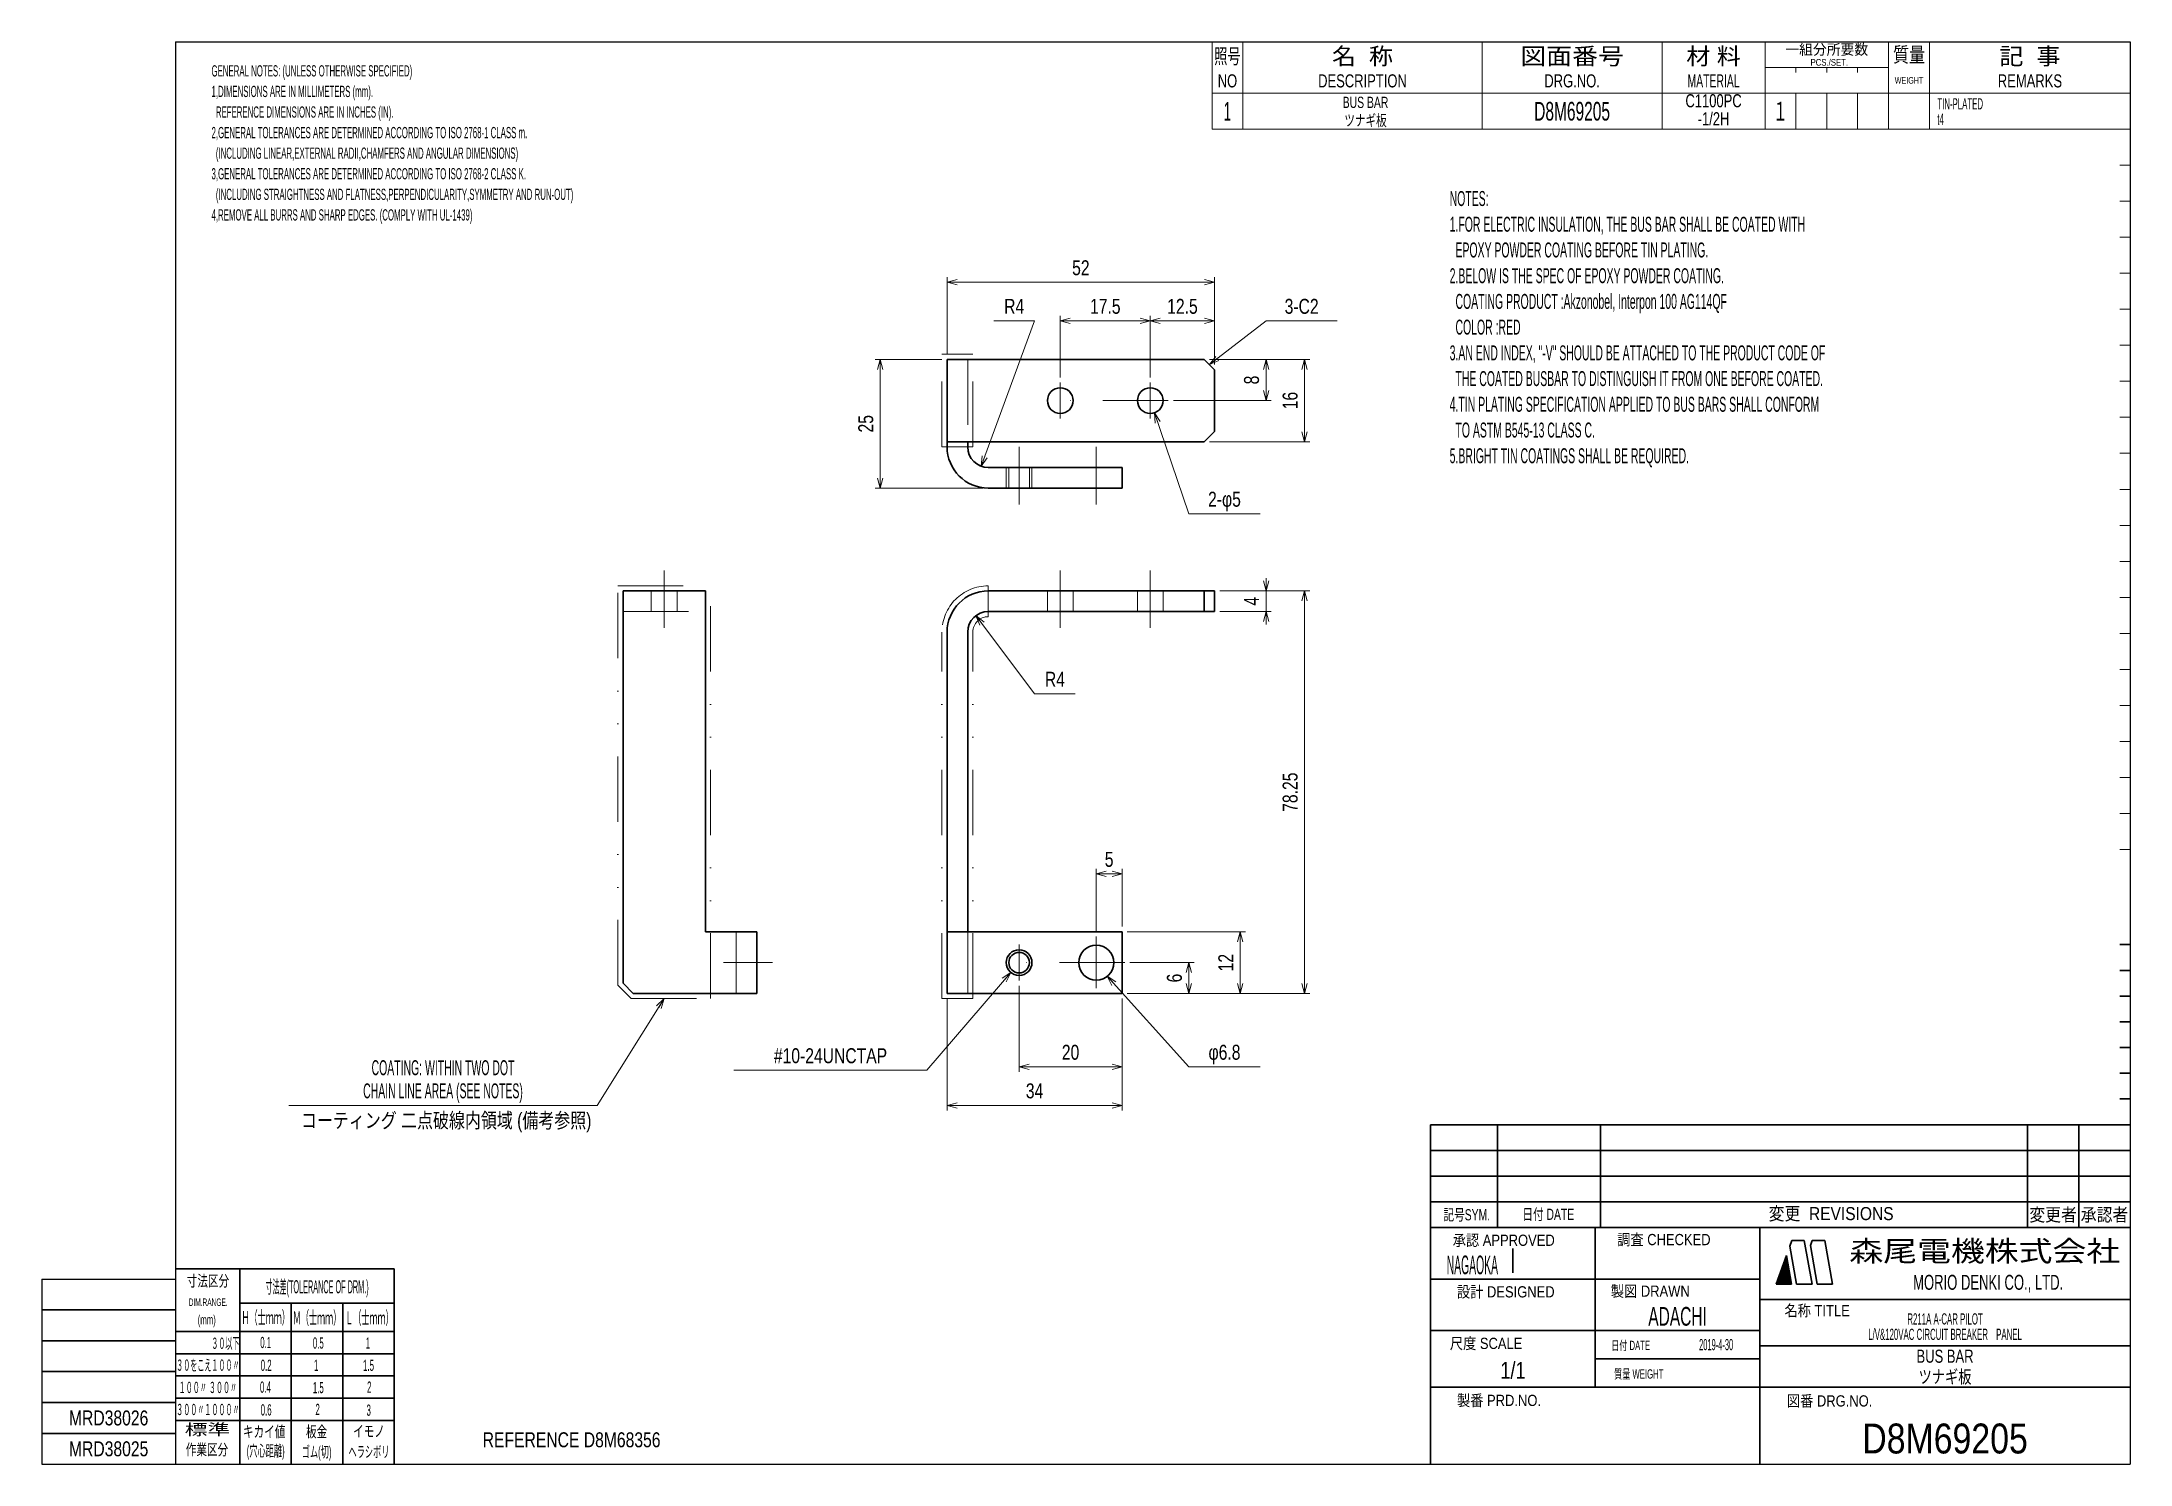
# Model space of a CAD drawing. Header units: millimetres. Extents: x 7 to 413, y 10 to 287.
import ezdxf
from ezdxf.enums import TextEntityAlignment as Align

# ---------------------------------------------------------------- set-up
doc = ezdxf.new("R2010")
doc.units = ezdxf.units.MM
for name, pattern in [('DASHDOT', [25.3, 12.7, -6.3, 0, -6.3]), ('DASHED', [19, 12.7, -6.3]), ('DIVIDE', [31.6, 12.7, -6.3, 0, -6.3, 0, -6.3])]:
    doc.linetypes.add(name, pattern=pattern)
for name, color, linetype in [('GR1_02', 7, 'Continuous'), ('GR1_04', 7, 'Continuous'), ('GR1_16', 7, 'Continuous'), ('図面枠D8M', 7, 'Continuous'), ('表題、部品表', 7, 'Continuous'), ('表題、部品表_01', 7, 'Continuous'), ('表題、部品表_02', 7, 'Continuous'), ('表題、部品表_03', 7, 'Continuous')]:
    doc.layers.add(name, color=color, linetype=linetype)
doc.styles.add('HG丸ｺﾞｼｯｸM-PRO', font='')
doc.styles.get('HG丸ｺﾞｼｯｸM-PRO').set_extended_font_data('HG丸ｺﾞｼｯｸM-PRO')

# ---------------------------------------------------------------- blocks, each defined once
blk = doc.blocks.new('BLKF024')
at = {"layer": '図面枠D8M', "color": 4, "linetype": 'Continuous', "lineweight": 13}
for p, q in [((344.778471, 46.998727), (346.524087, 48.744343)), ((344.8594, 47.221078), (346.502888, 48.864566)), ((344.940329, 47.443428), (346.48169, 48.984789)), ((345.021258, 47.665778), (346.460491, 49.105012)), ((345.102186, 47.888128), (346.439293, 49.225235)), ((345.183115, 48.110479), (346.418094, 49.345457)), ((345.264044, 48.332829), (346.396896, 49.46568)), ((345.344973, 48.555179), (346.375697, 49.585903)), ((345.425902, 48.777529), (346.354499, 49.706126)), ((345.506831, 48.999879), (346.3333, 49.826349)), ((345.58776, 49.22223), (346.312102, 49.946572)), ((345.668689, 49.44458), (346.290903, 50.066794)), ((345.749617, 49.66693), (346.269705, 50.187017)), ((345.830546, 49.88928), (346.248506, 50.30724)), ((345.911475, 50.111631), (346.227307, 50.427463)), ((345.992404, 50.333981), (346.206109, 50.547686)), ((346.073333, 50.556331), (346.18491, 50.667909)), ((346.154262, 50.778681), (346.163712, 50.788131)), ((344.157871, 45.246757), (346.693675, 47.782561)), ((344.211969, 45.442276), (346.672477, 47.902784)), ((344.292898, 45.664626), (346.651278, 48.023006)), ((344.299292, 45.246757), (346.714874, 47.662338)), ((344.373827, 45.886976), (346.63008, 48.143229)), ((344.440714, 45.246757), (346.736072, 47.542115)), ((344.454756, 46.109327), (346.608881, 48.263452)), ((344.535684, 46.331677), (346.587682, 48.383675)), ((344.582135, 45.246757), (346.757271, 47.421892)), ((344.616613, 46.554027), (346.566484, 48.503898)), ((344.697542, 46.776377), (346.545285, 48.624121)), ((344.723556, 45.246757), (346.778469, 47.301669)), ((344.864978, 45.246757), (346.799668, 47.181447)), ((345.006399, 45.246757), (346.820866, 47.061224)), ((345.147821, 45.246757), (346.842065, 46.941001)), ((345.289242, 45.246757), (346.863263, 46.820778)), ((345.430663, 45.246757), (346.884462, 46.700555)), ((345.572085, 45.246757), (346.90566, 46.580332)), ((345.713506, 45.246757), (346.926859, 46.46011)), ((345.854927, 45.246757), (346.948057, 46.339887)), ((345.996349, 45.246757), (346.969256, 46.219664)), ((346.13777, 45.246757), (346.990455, 46.099441)), ((346.279191, 45.246757), (347.011653, 45.979218)), ((346.420613, 45.246757), (347.032852, 45.858995)), ((346.562034, 45.246757), (347.05405, 45.738773)), ((346.703455, 45.246757), (347.075249, 45.61855)), ((346.844877, 45.246757), (347.096447, 45.498327)), ((346.986298, 45.246757), (347.117646, 45.378104)), ((347.12772, 45.246757), (347.138844, 45.257881))]:
    blk.add_line(p, q, dxfattribs=at)
blk = doc.blocks.new('BLKF023')
at = {"layer": '図面枠D8M', "color": 2, "linetype": 'Continuous', "lineweight": 25}
for p, q in [((33, 286.75), (413, 286.75)), ((33, 286.75), (33, 10.25)), ((413, 286.75), (413, 10.25)), ((7, 46.25), (7, 10.25)), ((7, 46.25), (33, 46.25)), ((7, 10.25), (413, 10.25))]:
    blk.add_line(p, q, dxfattribs=at)
at = {"layer": '図面枠D8M', "color": 4, "linetype": 'Continuous', "lineweight": 13}
for p, q in [((413, 269.75), (411, 269.75)), ((413, 262.75), (411, 262.75)), ((413, 255.75), (411, 255.75)), ((413, 248.75), (411, 248.75)), ((413, 241.75), (411, 241.75)), ((413, 234.75), (411, 234.75)), ((413, 227.75), (411, 227.75)), ((413, 220.75), (411, 220.75)), ((413, 213.75), (411, 213.75)), ((413, 206.75), (411, 206.75)), ((413, 199.75), (411, 199.75)), ((413, 192.75), (411, 192.75)), ((413, 185.75), (411, 185.75)), ((413, 178.75), (411, 178.75)), ((413, 171.75), (411, 171.75)), ((413, 164.75), (411, 164.75)), ((413, 157.75), (411, 157.75)), ((413, 150.75), (411, 150.75)), ((413, 143.75), (411, 143.75)), ((413, 136.75), (411, 136.75)), ((411, 129.75), (413, 129.75))]:
    blk.add_line(p, q, dxfattribs=at)
at = {"layer": '図面枠D8M', "color": 3, "linetype": 'Continuous', "lineweight": 35}
for p, q in [((413, 111.25), (411, 111.25)), ((413, 106.25), (411, 106.25)), ((413, 101.25), (411, 101.25)), ((413, 96.25), (411, 96.25)), ((413, 91.25), (411, 91.25)), ((413, 86.25), (411, 86.25)), ((413, 81.25), (411, 81.25)), ((277, 76.25), (413, 76.25)), ((277, 76.25), (277, 10.25)), ((290, 76.25), (290, 56.25)), ((310, 76.25), (310, 56.25)), ((393, 76.25), (393, 56.25)), ((403, 76.25), (403, 56.25)), ((277, 71.25), (413, 71.25)), ((277, 66.25), (413, 66.25)), ((277, 61.25), (413, 61.25)), ((277, 56.25), (413, 56.25)), ((309, 56.25), (309, 25.25)), ((341, 56.25), (341, 10.25)), ((346.84, 52.65), (347.23, 53.75)), ((347.23, 53.75), (349.64, 53.75)), ((351.14, 45.25), (349.64, 53.75)), ((351.18, 53.75), (350.82, 52.76)), ((351.18, 53.75), (353.64, 53.75)), ((355.14, 45.25), (353.64, 53.75)), ((293, 52.17), (293, 47.48)), ((344.14, 45.25), (346.16, 50.8)), ((347.14, 45.25), (346.16, 50.8)), ((348.14, 45.25), (346.84, 52.65)), ((352.14, 45.25), (350.82, 52.76)), ((33, 48.25), (75.5, 48.25)), ((45.5, 48.25), (45.5, 10.25)), ((75.5, 48.25), (75.5, 10.25)), ((277, 46.25), (341, 46.25)), ((344.14, 45.25), (347.14, 45.25)), ((348.14, 45.25), (351.14, 45.25)), ((352.14, 45.25), (355.14, 45.25)), ((45.5, 41.55), (75.5, 41.55)), ((55.5, 41.55), (55.5, 10.25)), ((65.5, 41.55), (65.5, 10.25)), ((341, 42.25), (413, 42.25)), ((7, 40.25), (33, 40.25)), ((7, 34.25), (33, 34.25)), ((33, 36.05), (75.5, 36.05)), ((277, 36.25), (341, 36.25)), ((341, 33.25), (413, 33.25)), ((33, 31.72), (75.5, 31.72)), ((309, 30.75), (341, 30.75)), ((7, 28.25), (33, 28.25)), ((33, 27.4), (75.5, 27.4)), ((277, 25.25), (413, 25.25)), ((7, 22.25), (33, 22.25)), ((33, 23.07), (75.5, 23.07)), ((33, 16.25), (7, 16.25)), ((33, 18.75), (75.5, 18.75))]:
    blk.add_line(p, q, dxfattribs=at)
at = {"layer": '図面枠D8M', "color": 4, "linetype": 'Continuous', "lineweight": 13}
blk.add_blockref('BLKF024', (0, 0), dxfattribs=at)
at = {"layer": '図面枠D8M', "color": 4, "linetype": 'Continuous', "lineweight": 13, "style": 'HG丸ｺﾞｼｯｸM-PRO'}
for s, height, width, p in [('記号SYM.', 2.182, 0.69227, (284.03, 58.74)), ('日付 DATE', 2.182, 0.692507, (299.87, 58.83)), ('変更  REVISIONS', 2.5455, 0.887352, (354.85, 58.97)), ('変更者', 2.545, 0.887717, (398, 58.75)), ('承認者', 2.545, 0.887717, (408, 58.75)), ('承認 APPROVED', 2.1818, 0.863151, (291.21, 53.79)), ('調査 CHECKED', 2.182, 0.863174, (322.34, 53.92)), ('寸法差(TOLERANCE OF DRM.)', 2.5455, 0.382528, (60.52, 44.75)), ('設計 DESIGNED', 2.1818, 0.862613, (291.61, 43.76)), ('製図 DRAWN', 2.182, 0.863099, (319.7, 43.9)), ('DIM.RANGE.', 1.455, 0.522543, (39.35, 41.74)), ('名称 TITLE', 2.182, 0.862489, (352.13, 40.11)), ('Ｈ（士ｍｍ）', 2.545, 0.439786, (50.53, 38.76)), ('Ｍ（士ｍｍ）', 2.545, 0.439786, (60.52, 38.71)), ('Ｌ（士ｍｍ）', 2.545, 0.439786, (70.7, 38.71)), ('３０以下', 2.182, 0.44793, (42.7, 33.77)), ('0.1', 2.182, 0.522424, (50.53, 33.92)), ('0.5', 2.182, 0.522424, (60.76, 33.82)), ('1', 2.18, 0.521199, (70.42, 33.82)), ('尺度 SCALE', 2.182, 0.862581, (287.78, 33.74)), ('日付 DATE', 1.818, 0.618255, (315.88, 33.34)), ('３０をこえ１００〃', 2.182, 0.44793, (39.29, 29.52)), ('0.2', 2.182, 0.522424, (50.62, 29.48)), ('1', 2.18, 0.521199, (60.33, 29.48)), ('1.5', 2.182, 0.522424, (70.52, 29.48)), ('質量 WEIGHT', 1.818, 0.618812, (317.46, 27.8)), ('１００〃 ３００〃', 2.182, 0.448161, (39.29, 25.18)), ('0.4', 2.182, 0.522424, (50.48, 25.24)), ('1.5', 2.182, 0.522424, (60.76, 25.15)), ('2', 2.18, 0.521199, (70.66, 25.24)), ('３００〃１０００〃', 2.182, 0.44793, (39.29, 20.89)), ('0.6', 2.182, 0.522424, (50.62, 20.81)), ('2', 2.18, 0.521199, (60.62, 20.9)), ('3', 2.18, 0.521199, (70.56, 20.76)), ('製番 PRD.NO.', 2.182, 0.863299, (290.29, 22.66)), ('図番 DRG.NO.', 2.182, 0.863083, (354.56, 22.56)), ('キカイ値', 2.182, 0.692256, (50.24, 16.58)), ('板金', 2.182, 0.692256, (60.43, 16.58)), ('イモノ', 2.182, 0.692256, (70.61, 16.67))]:
    blk.add_text(s, height=height, dxfattribs=dict(at, width=width)).set_placement(p, align=Align.MIDDLE_CENTER)
at = {"layer": '図面枠D8M', "color": 2, "linetype": 'Continuous', "lineweight": 25, "style": 'HG丸ｺﾞｼｯｸM-PRO', "width": 1.206081}
blk.add_text('森尾電機株式会社', height=4, dxfattribs=at).set_placement((384.72, 51.68), align=Align.MIDDLE_CENTER)
at = {"layer": '図面枠D8M', "color": 4, "linetype": 'Continuous', "lineweight": 13, "style": 'HG丸ｺﾞｼｯｸM-PRO'}
for s, height, width, p in [('寸法区分', 2.182, 0.692256, (39.31, 44.15)), ('(mm)', 1.818, 0.619256, (39.07, 36.89)), ('標準', 2.182, 1.489301, (39.21, 15.25)), ('作業区分', 2.182, 0.692256, (39.12, 11.35)), ('(穴心距離)', 2.182, 0.521231, (50.53, 11.11)), ('ゴム(切)', 2.182, 0.521232, (60.43, 10.92)), ('ヘラシボリ', 2.182, 0.521228, (70.61, 10.92))]:
    blk.add_text(s, height=height, dxfattribs=dict(at, width=width)).set_placement(p, align=Align.BOTTOM_CENTER)
at = {"layer": '図面枠D8M', "color": 3, "linetype": 'Continuous', "lineweight": 35, "style": 'HG丸ｺﾞｼｯｸM-PRO', "width": 0.652197}
blk.add_text('MORIO DENKI CO., LTD.', height=2.9091, dxfattribs=at).set_placement((385.38, 45.61), align=Align.MIDDLE_CENTER)
blk = doc.blocks.new('BLKF025')
at = {"layer": '図面枠D8M', "color": 3, "linetype": 'Continuous', "lineweight": 35, "style": 'HG丸ｺﾞｼｯｸM-PRO'}
for s, height, width, p in [('NAGAOKA', 3.636, 0.414524, (285.11, 49)), ('ADACHI', 3.636, 0.619335, (325, 39)), ('L/V&120VAC CIRCUIT BREAKER\u3000PANEL', 2.1818, 0.522042, (377, 35.5)), ('R211A A-CAR PILOT', 2.1818, 0.522442, (377, 38.5)), ('2019-4-30', 2.182, 0.482367, (332.5, 33.5)), ('BUS BAR', 2.545, 0.742441, (377, 31.25)), ('1/1', 3.273, 0.80628, (293, 28.5)), ('D8M69205', 5.818, 0.845432, (377, 15.25))]:
    blk.add_text(s, height=height, dxfattribs=dict(at, width=width)).set_placement(p, align=Align.MIDDLE_CENTER)
blk = doc.blocks.new('BLKF026')
at = {"layer": '表題、部品表_02', "color": 4, "linetype": 'Continuous', "lineweight": 13}
for p, q in [((234.5, 276.75), (234.5, 269.75)), ((234.5, 276.75), (413, 276.75)), ((240.5, 276.75), (240.5, 269.75)), ((287, 276.75), (287, 269.75)), ((322, 276.75), (322, 269.75)), ((342, 276.75), (342, 269.75)), ((348, 276.75), (348, 269.75)), ((354, 276.75), (354, 269.75)), ((360, 269.75), (360, 276.75)), ((366, 276.75), (366, 269.75)), ((374, 276.75), (374, 269.75)), ((413, 276.75), (413, 269.75)), ((234.5, 269.75), (413, 269.75))]:
    blk.add_line(p, q, dxfattribs=at)
blk = doc.blocks.new('BLKF028')
at = {"layer": 'GR1_04', "color": 4, "linetype": 'DIVIDE', "lineweight": 13}
for p, q in [((191, 181), (191, 175)), ((182, 100.75), (182, 172)), ((188, 100.75), (188, 172)), ((182, 100.75), (188, 100.75))]:
    blk.add_line(p, q, dxfattribs=at)
for radius in [9, 3]:
    blk.add_arc((191, 172), radius, 90, 180, dxfattribs=at)
blk = doc.blocks.new('BLKF029')
at = {"layer": 'GR1_04', "color": 4, "linetype": 'DIVIDE', "lineweight": 13}
for p, q in [((119, 181), (137, 181)), ((119, 103.34), (119, 181)), ((137, 100.75), (137, 181)), ((119, 103.34), (121.59, 100.75)), ((121.59, 100.75), (137, 100.75))]:
    blk.add_line(p, q, dxfattribs=at)
blk = doc.blocks.new('BLKF030')
at = {"layer": 'GR1_04', "color": 4, "linetype": 'DIVIDE', "lineweight": 13}
for p, q in [((182, 208), (182, 226)), ((182, 226), (188, 226)), ((188, 208), (188, 226)), ((182, 208), (188, 208))]:
    blk.add_line(p, q, dxfattribs=at)
blk = doc.blocks.new('FXTIP_ARROW_S')
at = {"color": 0, "linetype": 'Continuous', "lineweight": -2}
for q in [(-1, 0), (-0.97, 0.26), (-0.97, -0.26)]:
    blk.add_line((0, 0), q, dxfattribs=at)
blk = doc.blocks.new('FXTIP_ARROW_E')
at = {"color": 0, "linetype": 'Continuous', "lineweight": -2}
for q in [(-1, 0), (-0.97, 0.26), (-0.97, -0.26)]:
    blk.add_line((0, 0), q, dxfattribs=at)
blk = doc.blocks.new('BLKF032')
at = {"layer": '表題、部品表_01', "color": 4, "linetype": 'Continuous', "lineweight": 13}
for p, q in [((234.5, 286.75), (234.5, 276.75)), ((234.5, 286.75), (413, 286.75)), ((240.5, 286.75), (240.5, 276.75)), ((287, 286.75), (287, 276.75)), ((322, 286.75), (322, 276.75)), ((342, 286.75), (342, 276.75)), ((366, 286.75), (366, 276.75)), ((374, 286.75), (374, 276.75)), ((413, 286.75), (413, 276.75)), ((342, 281.75), (366, 281.75)), ((348, 280.75), (348, 281.75)), ((354, 281.75), (354, 280.75)), ((360, 281.75), (360, 280.75)), ((234.5, 276.75), (413, 276.75))]:
    blk.add_line(p, q, dxfattribs=at)
at = {"layer": '表題、部品表_01', "color": 3, "linetype": 'Continuous', "lineweight": 35, "style": 'HG丸ｺﾞｼｯｸM-PRO'}
for s, height, width, p in [('照号', 2.909, 0.651535, (237.5, 283.95)), ('名  称', 3.273, 1.042426, (263.75, 283.95)), ('図面番号', 3.273, 1.127518, (304.5, 283.95)), ('材 料', 3.273, 1.042439, (332, 283.95)), ('一組分所要数', 2.036, 0.966638, (354, 285.25)), ('質量', 2.909, 0.781842, (370, 284.25)), ('記  事', 3.273, 1.042426, (393.5, 283.95)), ('NO', 2.545, 0.740841, (237.5, 279.15)), ('DESCRIPTION', 2.5455, 0.741365, (263.75, 279.15)), ('DRG.NO.', 2.545, 0.741189, (304.5, 279.15)), ('MATERIAL', 2.545, 0.594756, (332, 279.15)), ('PCS./SET.', 1.309, 0.862935, (354.5, 282.75)), ('REMARKS', 2.545, 0.742803, (393.5, 279.15)), ('WEIGHT', 1.309, 0.635507, (370, 279.25))]:
    blk.add_text(s, height=height, dxfattribs=dict(at, width=width)).set_placement(p, align=Align.MIDDLE_CENTER)
blk = doc.blocks.new('BLKF031')
at = {"layer": '表題、部品表_01', "color": 3, "linetype": 'Continuous', "lineweight": 13}
blk.add_blockref('BLKF032', (0, 0), dxfattribs=at)
blk = doc.blocks.new('BLKF033')
at = {"layer": 'GR1_02', "color": 3, "linetype": 'Continuous', "lineweight": 35}
for p, q in [((191, 180), (235, 180)), ((233, 180), (233, 176)), ((235, 180.01), (235, 176)), ((191, 176), (235, 176)), ((183, 101.75), (183, 172)), ((187, 113.75), (187, 172)), ((183, 113.75), (217, 113.75)), ((217, 101.75), (217, 113.75)), ((183, 101.75), (217, 101.75))]:
    blk.add_line(p, q, dxfattribs=at)
at = {"layer": 'GR1_02', "color": 4, "linetype": 'DASHED', "lineweight": 13}
for p, q in [((202.5, 176), (202.5, 180)), ((207.5, 176), (207.5, 180)), ((220, 176), (220, 180)), ((225, 176), (225, 180)), ((187, 101.75), (187, 113.75))]:
    blk.add_line(p, q, dxfattribs=at)
at = {"layer": 'GR1_02', "color": 3, "linetype": 'Continuous', "lineweight": 35}
for centre, radius in [((197, 107.75), 2.5), ((197, 107.75), 2), ((212, 107.75), 3.4)]:
    blk.add_circle(centre, radius, dxfattribs=at)
for radius in [8, 4]:
    blk.add_arc((191, 172), radius, 90, 180, dxfattribs=at)
blk = doc.blocks.new('BLKF034')
at = {"layer": 'GR1_02', "color": 3, "linetype": 'Continuous', "lineweight": 35}
for p, q in [((183, 225), (183, 208)), ((183, 225), (233, 225)), ((233, 225), (235, 223)), ((235, 223), (235, 211)), ((183, 209), (233, 209)), ((187, 209), (187, 208)), ((235, 211), (233, 209)), ((191, 204), (217, 204)), ((217, 204), (217, 200)), ((191, 200), (217, 200))]:
    blk.add_line(p, q, dxfattribs=at)
at = {"layer": 'GR1_02', "color": 4, "linetype": 'DASHED', "lineweight": 13}
for p, q in [((187, 225), (187, 209)), ((194.5, 204), (194.5, 200)), ((195, 204), (195, 200)), ((199, 204), (199, 200)), ((199.5, 204), (199.5, 200))]:
    blk.add_line(p, q, dxfattribs=at)
at = {"layer": 'GR1_02', "color": 3, "linetype": 'Continuous', "lineweight": 35}
for centre in [(205, 217), (222.5, 217)]:
    blk.add_circle(centre, 2.5, dxfattribs=at)
for radius in [8, 4]:
    blk.add_arc((191, 208), radius, 180, 270, dxfattribs=at)
blk = doc.blocks.new('BLKF035')
at = {"layer": 'GR1_02', "color": 3, "linetype": 'Continuous', "lineweight": 35}
for p, q in [((120, 103.75), (120, 180)), ((120, 180), (136, 180)), ((136, 113.75), (136, 180)), ((146, 113.75), (136, 113.75)), ((146, 113.75), (146, 101.75)), ((122, 101.75), (120, 103.75)), ((146, 101.75), (122, 101.75))]:
    blk.add_line(p, q, dxfattribs=at)
at = {"layer": 'GR1_02', "color": 4, "linetype": 'DASHED', "lineweight": 13}
for p, q in [((125.5, 176), (125.5, 180)), ((130.5, 176), (130.5, 180)), ((120, 176), (136, 176)), ((142, 101.75), (142, 113.75))]:
    blk.add_line(p, q, dxfattribs=at)

msp = doc.modelspace()

# ---------------------------------------------------------------- linework, layer by layer
at = {"layer": 'GR1_02', "color": 4, "linetype": 'DASHDOT', "lineweight": 13}
for p, q in [((205, 213.5), (205, 220.5)), ((222.5, 213.5), (222.5, 220.5)), ((226, 217), (201.5, 217)), ((197, 208), (197, 196.8)), ((212, 196.8), (212, 208)), ((128, 184), (128, 172.8)), ((205, 184), (205, 172.8)), ((222.5, 184), (222.5, 172.8)), ((197, 104.25), (197, 111.25)), ((212, 102.82), (212, 112.8)), ((149.06, 107.75), (139.56, 107.75)), ((217.52, 107.75), (193.5, 107.75))]:
    msp.add_line(p, q, dxfattribs=at)
at = {"layer": 'GR1_16', "color": 4, "linetype": 'Continuous', "lineweight": 13}
for p, q in [((183, 226), (183, 241)), ((183, 240), (235, 240)), ((235, 224), (235, 241)), ((189.62, 204.25), (200, 232.5)), ((200, 232.5), (192.08, 232.5)), ((205, 221.5), (205, 233.5)), ((205, 232.5), (222.5, 232.5)), ((222.5, 221.5), (222.5, 233.5)), ((222.5, 232.5), (235, 232.5)), ((234, 224), (245, 232.5)), ((235, 224), (235, 233.5)), ((245, 232.5), (258.84, 232.5)), ((182, 225), (169, 225)), ((170, 200), (170, 225)), ((234, 225), (253.5, 225)), ((234, 225), (246, 225)), ((245, 217), (245, 225)), ((252.5, 209), (252.5, 225)), ((227, 217), (246, 217)), ((223.31, 214.63), (230, 195)), ((234, 209), (253.5, 209)), ((190, 200), (169, 200)), ((230, 195), (243.84, 195)), ((236, 180), (246, 180)), ((236, 180), (253.5, 180)), ((245, 180), (245, 182.5)), ((245, 176), (245, 180)), ((252.5, 101.75), (252.5, 180)), ((188.6, 175.2), (200, 160)), ((236, 176), (246, 176)), ((245, 173.5), (245, 176)), ((200, 160), (207.92, 160)), ((212, 113.8), (212, 126)), ((217, 114.75), (217, 126)), ((212, 125), (217, 125)), ((218, 113.75), (241, 113.75)), ((240, 101.75), (240, 113.75)), ((195.37, 105.85), (179.09, 86.83)), ((218.52, 107.75), (231, 107.75)), ((230, 101.75), (230, 107.75)), ((197, 103.25), (197, 86.5)), ((214.14, 105.11), (230, 87.5)), ((218, 101.75), (253.5, 101.75)), ((218, 101.75), (241, 101.75)), ((218, 101.75), (231, 101.75)), ((128, 100.75), (115, 80)), ((183, 100.75), (183, 79)), ((217, 100.75), (217, 79)), ((217, 100.75), (217, 86.5)), ((179.09, 86.83), (141.57, 86.83)), ((197, 87.5), (217, 87.5)), ((230, 87.5), (243.84, 87.5)), ((115, 80), (55, 80)), ((183, 80), (217, 80))]:
    msp.add_line(p, q, dxfattribs=at)

# ---------------------------------------------------------------- block references
at = {"layer": 'GR1_02', "color": 3, "linetype": 'Continuous', "lineweight": 35}
for name in ['BLKF034', 'BLKF035', 'BLKF033']:
    msp.add_blockref(name, (0, 0), dxfattribs=at)
at = {"layer": 'GR1_04', "color": 4, "linetype": 'DIVIDE', "lineweight": 13}
for name in ['BLKF030', 'BLKF029', 'BLKF028']:
    msp.add_blockref(name, (0, 0), dxfattribs=at)
at = {"layer": 'GR1_16', "color": 4, "linetype": 'Continuous', "lineweight": 13, "xscale": 2, "yscale": 2}
for name, p, rotation in [('FXTIP_ARROW_S', (183, 240), 180), ('FXTIP_ARROW_E', (235, 240), 360), ('FXTIP_ARROW_S', (205, 232.5), 180), ('FXTIP_ARROW_E', (222.5, 232.5), 360), ('FXTIP_ARROW_S', (222.5, 232.5), 180), ('FXTIP_ARROW_E', (235, 232.5), 360), ('FXTIP_ARROW_E', (170, 225), 90), ('FXTIP_ARROW_S', (234, 224), 217.694240466689), ('FXTIP_ARROW_E', (245, 225), 90), ('FXTIP_ARROW_E', (252.5, 225), 90), ('FXTIP_ARROW_S', (245, 217), 270), ('FXTIP_ARROW_S', (223.31, 214.63), 108.8247100182389), ('FXTIP_ARROW_S', (252.5, 209), 270), ('FXTIP_ARROW_S', (189.62, 204.25), 249.8293465879979), ('FXTIP_ARROW_S', (170, 200), 270), ('FXTIP_ARROW_S', (245, 180), 270), ('FXTIP_ARROW_E', (252.5, 180), 90), ('FXTIP_ARROW_S', (188.6, 175.2), 126.8698976458434), ('FXTIP_ARROW_E', (245, 176), 90), ('FXTIP_ARROW_S', (212, 125), 180), ('FXTIP_ARROW_E', (217, 125), 360), ('FXTIP_ARROW_E', (240, 113.75), 90), ('FXTIP_ARROW_S', (195.37, 105.85), 49.43089229903843), ('FXTIP_ARROW_E', (230, 107.75), 90), ('FXTIP_ARROW_S', (214.14, 105.11), 132.0164706786102), ('FXTIP_ARROW_S', (230, 101.75), 270), ('FXTIP_ARROW_S', (240, 101.75), 270), ('FXTIP_ARROW_S', (252.5, 101.75), 270), ('FXTIP_ARROW_S', (128, 100.75), 57.93460399057617), ('FXTIP_ARROW_S', (197, 87.5), 180), ('FXTIP_ARROW_E', (217, 87.5), 360), ('FXTIP_ARROW_S', (183, 80), 180), ('FXTIP_ARROW_E', (217, 80), 360)]:
    msp.add_blockref(name, p, dxfattribs=dict(at, rotation=rotation))
at = {"layer": '図面枠D8M', "color": 4, "linetype": 'Continuous', "lineweight": 13}
msp.add_blockref('BLKF023', (0, 0), dxfattribs=at)
at = {"layer": '図面枠D8M', "color": 3, "linetype": 'Continuous', "lineweight": 35}
msp.add_blockref('BLKF025', (0, 0), dxfattribs=at)
at = {"layer": '表題、部品表_01', "color": 3, "linetype": 'Continuous', "lineweight": 13}
msp.add_blockref('BLKF031', (0, 0), dxfattribs=at)
at = {"layer": '表題、部品表_02', "color": 4, "linetype": 'Continuous', "lineweight": 13}
msp.add_blockref('BLKF026', (0, 0), dxfattribs=at)

# ---------------------------------------------------------------- texts
at = {"layer": 'GR1_16', "color": 3, "linetype": 'Continuous', "lineweight": 35, "style": 'HG丸ｺﾞｼｯｸM-PRO'}
for s, height, rotation, width, p in [('52', 2.909, 0, 0.784542, (209, 240.5)), ('17.5', 2.909, 0, 0.784749, (213.75, 233)), ('12.5', 2.909, 0, 0.784749, (228.75, 233)), ('8', 2.91, 90, 0.784542, (244.5, 221)), ('16', 2.909, 90, 0.784542, (252, 217)), ('25', 2.909, 90, 0.784542, (169.5, 212.5)), ('4', 2.91, 90, 0.784542, (244.5, 178)), ('78.25', 2.909, 90, 0.7847, (252, 140.88)), ('5', 2.91, 0, 0.784542, (214.5, 125.5)), ('12', 2.909, 90, 0.784542, (239.5, 107.75)), ('6', 2.91, 90, 0.784542, (229.5, 104.75)), ('20', 2.909, 0, 0.784542, (207, 88)), ('34', 2.909, 0, 0.784542, (200, 80.5))]:
    msp.add_text(s, height=height, rotation=rotation, dxfattribs=dict(at, width=width)).set_placement(p, align=Align.BOTTOM_CENTER)
for s, height, width, p in [('R4', 2.909, 0.783055, (196.04, 233)), ('3-C2', 2.909, 0.783285, (251.92, 233)), ('2-φ5', 2.909, 0.783086, (236.92, 195.5)), ('R4', 2.909, 0.783055, (203.96, 160.5)), ('#10-24UNCTAP', 2.9091, 0.783218, (160.33, 87.33)), ('φ6.8', 2.909, 0.783726, (236.92, 88)), ('COATING: WITHIN TWO DOT', 2.9091, 0.522323, (85, 85)), ('CHAIN LINE AREA (SEE NOTES)', 2.9091, 0.522176, (85, 80.5))]:
    msp.add_text(s, height=height, dxfattribs=dict(at, width=width)).set_placement(p, align=Align.BOTTOM_CENTER)
at = {"layer": 'GR1_16', "color": 3, "linetype": 'Continuous', "lineweight": 35, "style": 'HG丸ｺﾞｼｯｸM-PRO', "width": 0.781951}
msp.add_text('コーティング 二点破線内領域 (備考参照)', height=2.9091, dxfattribs=at).set_placement((85.62, 77.08), align=Align.MIDDLE_CENTER)
at = {"layer": '図面枠D8M', "color": 3, "linetype": 'Continuous', "lineweight": 35, "style": 'HG丸ｺﾞｼｯｸM-PRO'}
for s, width, p in [('GENERAL NOTES: (UNLESS OTHERWISE SPECIFIED)', 0.52211, (40, 282.19)), ('1,DIMENSIONS ARE IN MILLIMETERS (mm).', 0.522052, (40, 278.19)), ('  REFERENCE DIMENSIONS ARE IN INCHES (IN).', 0.522009, (40, 274.19)), ('2,GENERAL TOLERANCES ARE DETERMINED ACCORDING TO ISO 2768-1 CLASS m.', 0.522186, (40, 270.19)), ('  (INCLUDING LINEAR,EXTERNAL RADII,CHAMFERS AND ANGULAR DIMENSIONS)', 0.522355, (40, 266.19)), ('3,GENERAL TOLERANCES ARE DETERMINED ACCORDING TO ISO 2768-2 CLASS K.', 0.52223, (40, 262.19)), ('  (INCLUDING STRAIGHTNESS AND FLATNESS,PERPENDICULARITY,SYMMETRY AND RUN-OUT)', 0.522087, (40, 258.19)), ('4,REMOVE ALL BURRS AND SHARP EDGES. (COMPLY WITH UL-1439)', 0.52235, (40, 254.19))]:
    msp.add_text(s, height=2.1818, dxfattribs=dict(at, width=width)).set_placement(p, align=Align.TOP_LEFT)
for s, height, width, p in [('ツナギ板', 2.545, 0.741121, (377, 27.25)), ('MRD38026', 2.909, 0.783793, (20, 19.25)), ('REFERENCE D8M68356', 2.9091, 0.783702, (110, 15)), ('MRD38025', 2.909, 0.783793, (20, 13.25))]:
    msp.add_text(s, height=height, dxfattribs=dict(at, width=width)).set_placement(p, align=Align.MIDDLE_CENTER)
at = {"layer": '表題、部品表', "color": 3, "linetype": 'Continuous', "lineweight": 35, "style": 'HG丸ｺﾞｼｯｸM-PRO'}
for s, height, width, p in [('NOTES:', 2.909, 0.521723, (280.7, 256.28)), ('1.FOR ELECTRIC INSULATION, THE BUS BAR SHALL BE COATED WITH ', 2.9091, 0.522417, (280.7, 251.28)), ('  EPOXY POWDER COATING BEFORE TIN PLATING.', 2.9091, 0.522634, (280.7, 246.28)), ('2.BELOW IS THE SPEC OF EPOXY POWDER COATING.', 2.9091, 0.522562, (280.7, 241.28)), ('  COATING PRODUCT :Akzonobel, Interpon 100 AG114QF', 2.9091, 0.522597, (280.7, 236.28)), ('  COLOR :RED', 2.9091, 0.522617, (280.7, 231.28)), ('3.AN END INDEX, "-V" SHOULD BE ATTACHED TO THE PRODUCT CODE OF ', 2.9091, 0.522378, (280.7, 226.28)), ('  THE COATED BUSBAR TO DISTINGUISH IT FROM ONE BEFORE COATED.', 2.9091, 0.522152, (280.7, 221.28)), ('4.TIN PLATING SPECIFICATION APPLIED TO BUS BARS SHALL CONFORM ', 2.9091, 0.522557, (280.7, 216.28)), ('  TO ASTM B545-13 CLASS C.', 2.9091, 0.522487, (280.7, 211.28)), ('5.BRIGHT TIN COATINGS SHALL BE REQUIRED.', 2.9091, 0.522387, (280.7, 206.28))]:
    msp.add_text(s, height=height, dxfattribs=dict(at, width=width)).set_placement(p, align=Align.MIDDLE_LEFT)
at = {"layer": '表題、部品表_03', "color": 3, "linetype": 'Continuous', "lineweight": 35, "style": 'HG丸ｺﾞｼｯｸM-PRO'}
for s, height, width, p in [('BUS BAR', 2.182, 0.692724, (264.34, 274.97)), ('1', 3.64, 0.521199, (237.5, 273.25)), ('ツナギ板', 2.182, 0.692256, (264.34, 271.47)), ('D8M69205', 3.636, 0.619412, (304.5, 273.25)), ('１', 3.64, 0.578238, (345, 273.25))]:
    msp.add_text(s, height=height, dxfattribs=dict(at, width=width)).set_placement(p, align=Align.MIDDLE_CENTER)
for s, width, p in [('C1100PC', 0.740867, (332, 273.25)), ('-1/2H', 0.740841, (332, 269.75))]:
    msp.add_text(s, height=2.545, dxfattribs=dict(at, width=width)).set_placement(p, align=Align.BOTTOM_CENTER)
for s, width, p in [('t4', 0.521291, (375.5, 271.69)), ('TIN-PLATED', 0.522156, (375.5, 274.69))]:
    msp.add_text(s, height=2.182, dxfattribs=dict(at, width=width)).set_placement(p, align=Align.MIDDLE_LEFT)

doc.saveas('drawing.dxf')
